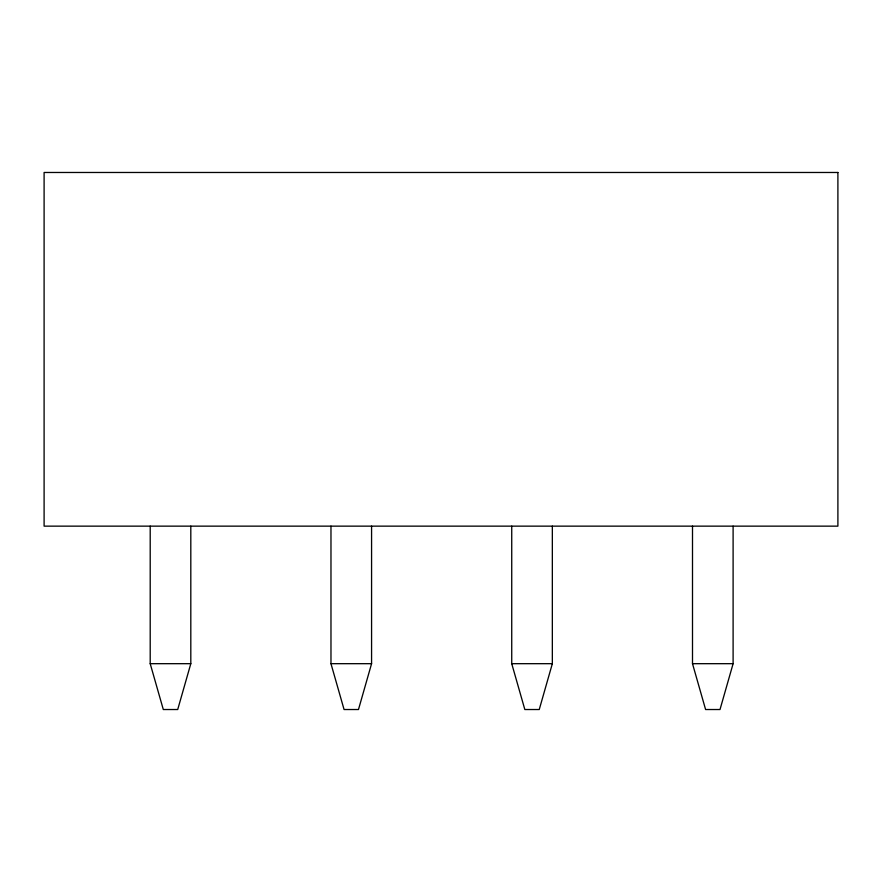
<?xml version="1.0" encoding="UTF-8"?>
<svg xmlns="http://www.w3.org/2000/svg" width="882" height="882" viewBox="0 0 882 882"><rect width="100%" height="100%" fill="white"/><g stroke="black" fill="none" stroke-linecap="round" stroke-linejoin="round"><path stroke-width="1.32" d="M190.81 526.146L190.81 663.683L177.712 709.525L163.302 709.525L150.205 663.683L150.205 526.146M371.576 526.146L371.576 663.683L358.478 709.525L344.068 709.525L330.971 663.683L330.971 526.146M552.341 526.146L552.341 663.683L539.244 709.525L524.834 709.525L511.736 663.683L511.736 526.146M733.107 526.146L733.107 663.683L720.01 709.525L705.6 709.525L692.502 663.683L692.502 526.146M150.205 663.683L190.81 663.683M330.971 663.683L371.576 663.683M511.736 663.683L552.341 663.683M692.502 663.683L733.107 663.683M837.9 172.475L44.1 172.475L44.1 526.146L837.9 526.146L837.9 172.475"/></g></svg>
